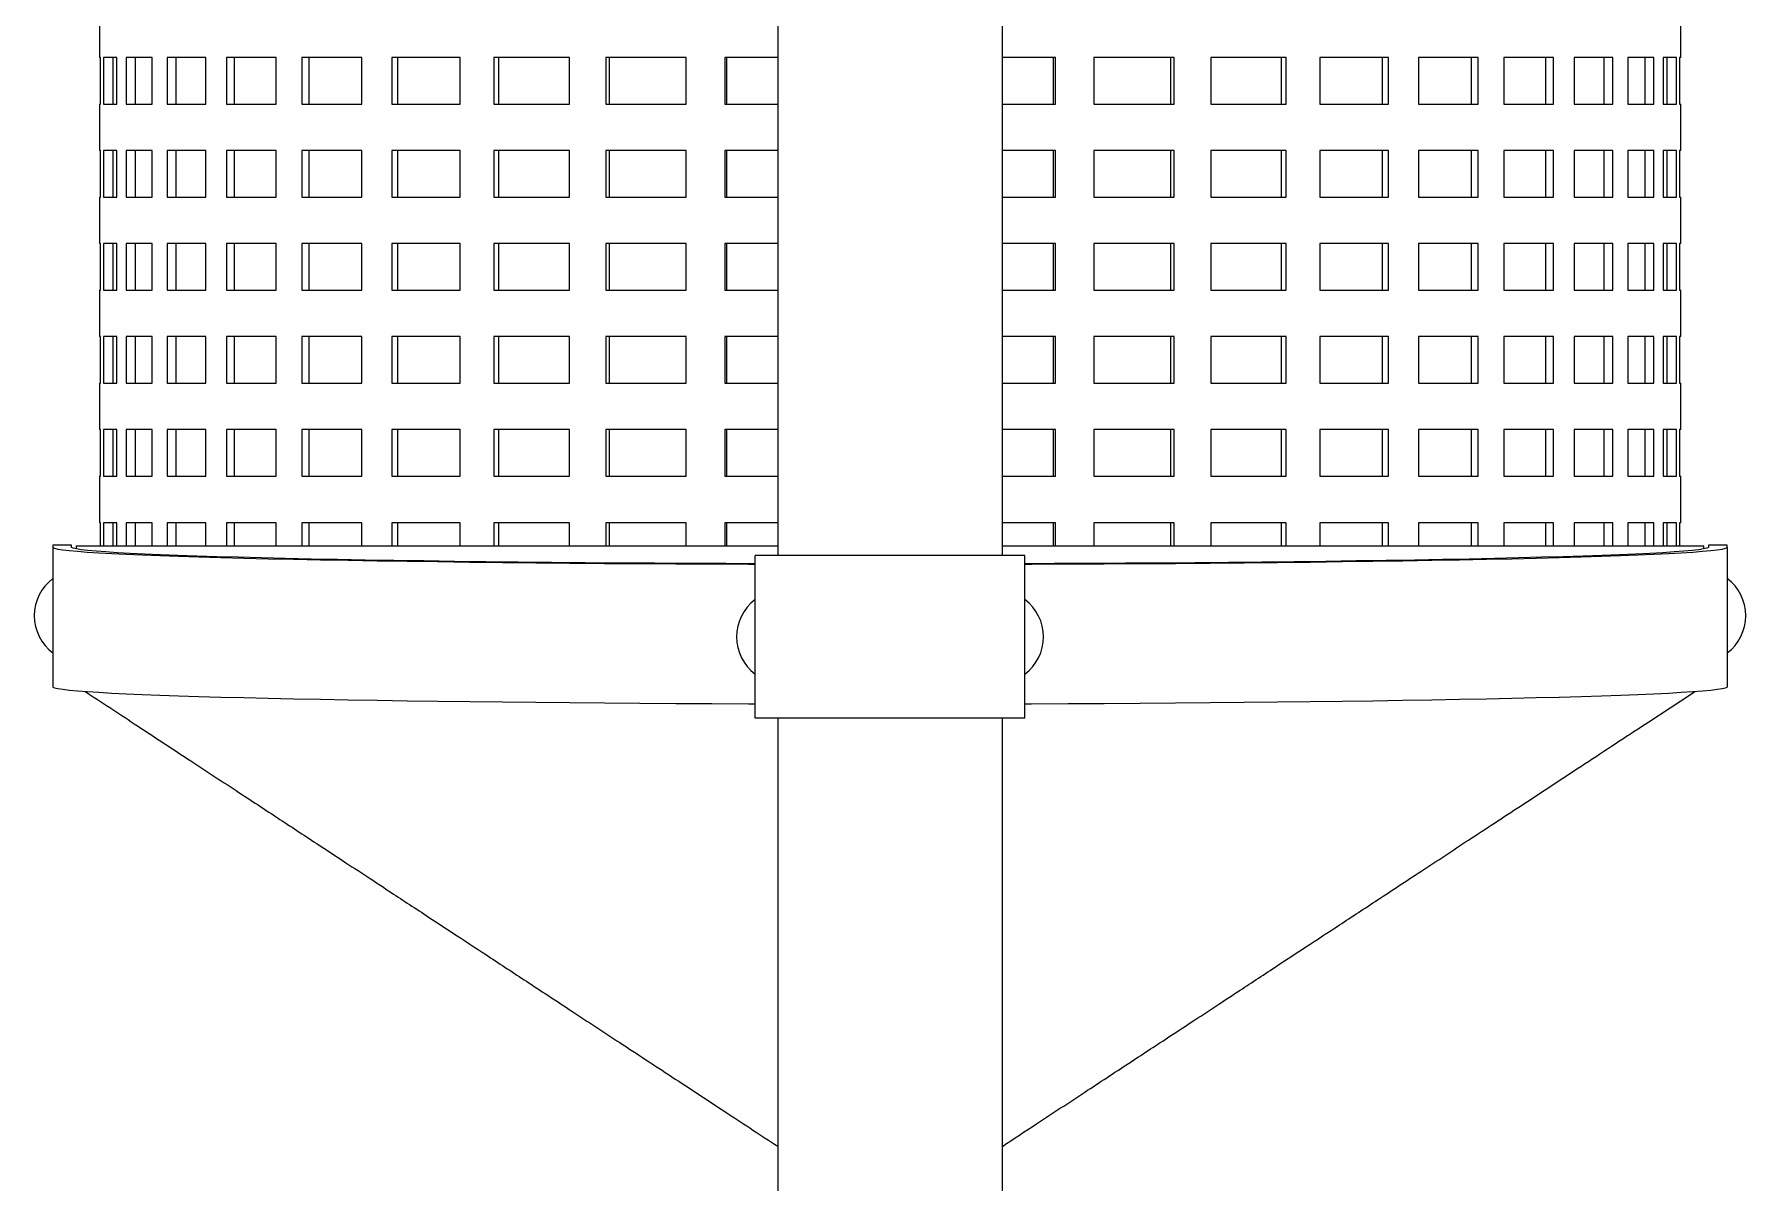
# Model space of a CAD drawing. Header units: millimetres. Extents: x 2214 to 8154, y -2115 to 2085.
# Drawn here: x 5133.6 to 5501.6, y 787 to 1033.9 of the extents above; entities that cross this region are included whole.
import ezdxf

# ---------------------------------------------------------------- set-up
doc = ezdxf.new("R2010")
doc.units = ezdxf.units.MM

# ---------------------------------------------------------------- blocks, each defined once
blk = doc.blocks.new('tył')
for p, q in [((-1232.63, -741.35), (-1232.63, -1081.35)), ((-1184.33, -1081.35), (-1184.33, -741.35)), ((-1378.48, -964.3), (-1378.48, -974.3)), ((-1038.48, -974.3), (-1038.48, -964.3)), ((-1378.23, -974.3), (-1378.48, -974.3)), ((-1378.23, -984.3), (-1378.23, -974.3)), ((-1374.72, -974.3), (-1377.57, -974.3)), ((-1377.57, -974.3), (-1377.57, -984.3)), ((-1375.58, -974.3), (-1375.58, -984.3)), ((-1374.72, -984.3), (-1374.72, -974.3)), ((-1367.11, -974.3), (-1372.74, -974.3)), ((-1372.74, -974.3), (-1372.74, -984.3)), ((-1370.81, -974.3), (-1370.81, -984.3)), ((-1367.11, -984.3), (-1367.11, -974.3)), ((-1355.6, -974.3), (-1363.87, -974.3)), ((-1363.87, -974.3), (-1363.87, -984.3)), ((-1362.04, -974.3), (-1362.04, -984.3)), ((-1355.6, -984.3), (-1355.6, -974.3)), ((-1340.46, -974.3), (-1351.17, -974.3)), ((-1351.17, -974.3), (-1351.17, -984.3)), ((-1349.49, -974.3), (-1349.49, -984.3)), ((-1340.46, -984.3), (-1340.46, -974.3)), ((-1322.07, -974.3), (-1334.95, -974.3)), ((-1334.95, -974.3), (-1334.95, -984.3)), ((-1333.47, -974.3), (-1333.47, -984.3)), ((-1322.07, -984.3), (-1322.07, -974.3)), ((-1300.89, -974.3), (-1315.63, -974.3)), ((-1315.63, -974.3), (-1315.63, -984.3)), ((-1314.37, -974.3), (-1314.37, -984.3)), ((-1300.89, -984.3), (-1300.89, -974.3)), ((-1277.43, -974.3), (-1293.66, -974.3)), ((-1293.66, -974.3), (-1293.66, -984.3)), ((-1292.66, -974.3), (-1292.66, -984.3)), ((-1277.43, -984.3), (-1277.43, -974.3)), ((-1252.28, -974.3), (-1269.6, -974.3)), ((-1269.6, -974.3), (-1269.6, -984.3)), ((-1268.88, -974.3), (-1268.88, -984.3)), ((-1252.28, -984.3), (-1252.28, -974.3)), ((-1232.63, -974.3), (-1244.03, -974.3)), ((-1244.03, -974.3), (-1244.03, -984.3)), ((-1243.61, -974.3), (-1243.61, -984.3)), ((-1172.93, -974.3), (-1184.33, -974.3)), ((-1173.35, -984.3), (-1173.35, -974.3)), ((-1172.93, -984.3), (-1172.93, -974.3)), ((-1147.36, -974.3), (-1164.68, -974.3)), ((-1164.68, -974.3), (-1164.68, -984.3)), ((-1148.08, -984.3), (-1148.08, -974.3)), ((-1147.36, -984.3), (-1147.36, -974.3)), ((-1123.3, -974.3), (-1139.53, -974.3)), ((-1139.53, -974.3), (-1139.53, -984.3)), ((-1124.3, -984.3), (-1124.3, -974.3)), ((-1123.3, -984.3), (-1123.3, -974.3)), ((-1101.33, -974.3), (-1116.07, -974.3)), ((-1116.07, -974.3), (-1116.07, -984.3)), ((-1102.59, -984.3), (-1102.59, -974.3)), ((-1101.33, -984.3), (-1101.33, -974.3)), ((-1082, -974.3), (-1094.88, -974.3)), ((-1094.88, -974.3), (-1094.88, -984.3)), ((-1083.49, -984.3), (-1083.49, -974.3)), ((-1082, -984.3), (-1082, -974.3)), ((-1065.79, -974.3), (-1076.5, -974.3)), ((-1076.5, -974.3), (-1076.5, -984.3)), ((-1067.47, -984.3), (-1067.47, -974.3)), ((-1065.79, -984.3), (-1065.79, -974.3)), ((-1053.09, -974.3), (-1061.36, -974.3)), ((-1061.36, -974.3), (-1061.36, -984.3)), ((-1054.92, -984.3), (-1054.92, -974.3)), ((-1053.09, -984.3), (-1053.09, -974.3)), ((-1044.22, -974.3), (-1049.85, -974.3)), ((-1049.85, -974.3), (-1049.85, -984.3)), ((-1046.15, -984.3), (-1046.15, -974.3)), ((-1044.22, -984.3), (-1044.22, -974.3)), ((-1039.39, -974.3), (-1042.24, -974.3)), ((-1042.24, -974.3), (-1042.24, -984.3)), ((-1041.38, -984.3), (-1041.38, -974.3)), ((-1039.39, -984.3), (-1039.39, -974.3)), ((-1038.48, -974.3), (-1038.72, -974.3)), ((-1038.72, -974.3), (-1038.72, -984.3)), ((-1378.48, -984.3), (-1378.48, -994.3)), ((-1378.48, -984.3), (-1378.23, -984.3)), ((-1377.57, -984.3), (-1374.72, -984.3)), ((-1372.74, -984.3), (-1367.11, -984.3)), ((-1363.87, -984.3), (-1355.6, -984.3)), ((-1351.17, -984.3), (-1340.46, -984.3)), ((-1334.95, -984.3), (-1322.07, -984.3)), ((-1315.63, -984.3), (-1300.89, -984.3)), ((-1293.66, -984.3), (-1277.43, -984.3)), ((-1269.6, -984.3), (-1252.28, -984.3)), ((-1244.03, -984.3), (-1232.63, -984.3)), ((-1184.33, -984.3), (-1172.93, -984.3)), ((-1164.68, -984.3), (-1147.36, -984.3)), ((-1139.53, -984.3), (-1123.3, -984.3)), ((-1116.07, -984.3), (-1101.33, -984.3)), ((-1094.88, -984.3), (-1082, -984.3)), ((-1076.5, -984.3), (-1065.79, -984.3)), ((-1061.36, -984.3), (-1053.09, -984.3)), ((-1049.85, -984.3), (-1044.22, -984.3)), ((-1042.24, -984.3), (-1039.39, -984.3)), ((-1038.72, -984.3), (-1038.48, -984.3)), ((-1038.48, -994.3), (-1038.48, -984.3)), ((-1378.23, -994.3), (-1378.48, -994.3)), ((-1378.23, -1004.3), (-1378.23, -994.3)), ((-1374.72, -994.3), (-1377.57, -994.3)), ((-1377.57, -994.3), (-1377.57, -1004.3)), ((-1375.58, -994.3), (-1375.58, -1004.3)), ((-1374.72, -1004.3), (-1374.72, -994.3)), ((-1367.11, -994.3), (-1372.74, -994.3)), ((-1372.74, -994.3), (-1372.74, -1004.3)), ((-1370.81, -994.3), (-1370.81, -1004.3)), ((-1367.11, -1004.3), (-1367.11, -994.3)), ((-1355.6, -994.3), (-1363.87, -994.3)), ((-1363.87, -994.3), (-1363.87, -1004.3)), ((-1362.04, -994.3), (-1362.04, -1004.3)), ((-1355.6, -1004.3), (-1355.6, -994.3)), ((-1340.46, -994.3), (-1351.17, -994.3)), ((-1351.17, -994.3), (-1351.17, -1004.3)), ((-1349.49, -994.3), (-1349.49, -1004.3)), ((-1340.46, -1004.3), (-1340.46, -994.3)), ((-1322.07, -994.3), (-1334.95, -994.3)), ((-1334.95, -994.3), (-1334.95, -1004.3)), ((-1333.47, -994.3), (-1333.47, -1004.3)), ((-1322.07, -1004.3), (-1322.07, -994.3)), ((-1300.89, -994.3), (-1315.63, -994.3)), ((-1315.63, -994.3), (-1315.63, -1004.3)), ((-1314.37, -994.3), (-1314.37, -1004.3)), ((-1300.89, -1004.3), (-1300.89, -994.3)), ((-1277.43, -994.3), (-1293.66, -994.3)), ((-1293.66, -994.3), (-1293.66, -1004.3)), ((-1292.66, -994.3), (-1292.66, -1004.3)), ((-1277.43, -1004.3), (-1277.43, -994.3)), ((-1252.28, -994.3), (-1269.6, -994.3)), ((-1269.6, -994.3), (-1269.6, -1004.3)), ((-1268.88, -994.3), (-1268.88, -1004.3)), ((-1252.28, -1004.3), (-1252.28, -994.3)), ((-1232.63, -994.3), (-1244.03, -994.3)), ((-1244.03, -994.3), (-1244.03, -1004.3)), ((-1243.61, -994.3), (-1243.61, -1004.3)), ((-1172.93, -994.3), (-1184.33, -994.3)), ((-1173.35, -1004.3), (-1173.35, -994.3)), ((-1172.93, -1004.3), (-1172.93, -994.3)), ((-1147.36, -994.3), (-1164.68, -994.3)), ((-1164.68, -994.3), (-1164.68, -1004.3)), ((-1148.08, -1004.3), (-1148.08, -994.3)), ((-1147.36, -1004.3), (-1147.36, -994.3)), ((-1123.3, -994.3), (-1139.53, -994.3)), ((-1139.53, -994.3), (-1139.53, -1004.3)), ((-1124.3, -1004.3), (-1124.3, -994.3)), ((-1123.3, -1004.3), (-1123.3, -994.3)), ((-1101.33, -994.3), (-1116.07, -994.3)), ((-1116.07, -994.3), (-1116.07, -1004.3)), ((-1102.59, -1004.3), (-1102.59, -994.3)), ((-1101.33, -1004.3), (-1101.33, -994.3)), ((-1082, -994.3), (-1094.88, -994.3)), ((-1094.88, -994.3), (-1094.88, -1004.3)), ((-1083.49, -1004.3), (-1083.49, -994.3)), ((-1082, -1004.3), (-1082, -994.3)), ((-1065.79, -994.3), (-1076.5, -994.3)), ((-1076.5, -994.3), (-1076.5, -1004.3)), ((-1067.47, -1004.3), (-1067.47, -994.3)), ((-1065.79, -1004.3), (-1065.79, -994.3)), ((-1053.09, -994.3), (-1061.36, -994.3)), ((-1061.36, -994.3), (-1061.36, -1004.3)), ((-1054.92, -1004.3), (-1054.92, -994.3)), ((-1053.09, -1004.3), (-1053.09, -994.3)), ((-1044.22, -994.3), (-1049.85, -994.3)), ((-1049.85, -994.3), (-1049.85, -1004.3)), ((-1046.15, -1004.3), (-1046.15, -994.3)), ((-1044.22, -1004.3), (-1044.22, -994.3)), ((-1039.39, -994.3), (-1042.24, -994.3)), ((-1042.24, -994.3), (-1042.24, -1004.3)), ((-1041.38, -1004.3), (-1041.38, -994.3)), ((-1039.39, -1004.3), (-1039.39, -994.3)), ((-1038.48, -994.3), (-1038.72, -994.3)), ((-1038.72, -994.3), (-1038.72, -1004.3)), ((-1378.48, -1004.3), (-1378.48, -1014.3)), ((-1378.48, -1004.3), (-1378.23, -1004.3)), ((-1377.57, -1004.3), (-1374.72, -1004.3)), ((-1372.74, -1004.3), (-1367.11, -1004.3)), ((-1363.87, -1004.3), (-1355.6, -1004.3)), ((-1351.17, -1004.3), (-1340.46, -1004.3)), ((-1334.95, -1004.3), (-1322.07, -1004.3)), ((-1315.63, -1004.3), (-1300.89, -1004.3)), ((-1293.66, -1004.3), (-1277.43, -1004.3)), ((-1269.6, -1004.3), (-1252.28, -1004.3)), ((-1244.03, -1004.3), (-1232.63, -1004.3)), ((-1184.33, -1004.3), (-1172.93, -1004.3)), ((-1164.68, -1004.3), (-1147.36, -1004.3)), ((-1139.53, -1004.3), (-1123.3, -1004.3)), ((-1116.07, -1004.3), (-1101.33, -1004.3)), ((-1094.88, -1004.3), (-1082, -1004.3)), ((-1076.5, -1004.3), (-1065.79, -1004.3)), ((-1061.36, -1004.3), (-1053.09, -1004.3)), ((-1049.85, -1004.3), (-1044.22, -1004.3)), ((-1042.24, -1004.3), (-1039.39, -1004.3)), ((-1038.72, -1004.3), (-1038.48, -1004.3)), ((-1038.48, -1014.3), (-1038.48, -1004.3)), ((-1378.23, -1014.3), (-1378.48, -1014.3)), ((-1378.23, -1024.3), (-1378.23, -1014.3)), ((-1374.72, -1014.3), (-1377.57, -1014.3)), ((-1377.57, -1014.3), (-1377.57, -1024.3)), ((-1375.58, -1014.3), (-1375.58, -1024.3)), ((-1374.72, -1024.3), (-1374.72, -1014.3)), ((-1367.11, -1014.3), (-1372.74, -1014.3)), ((-1372.74, -1014.3), (-1372.74, -1024.3)), ((-1370.81, -1014.3), (-1370.81, -1024.3)), ((-1367.11, -1024.3), (-1367.11, -1014.3)), ((-1355.6, -1014.3), (-1363.87, -1014.3)), ((-1363.87, -1014.3), (-1363.87, -1024.3)), ((-1362.04, -1014.3), (-1362.04, -1024.3)), ((-1355.6, -1024.3), (-1355.6, -1014.3)), ((-1340.46, -1014.3), (-1351.17, -1014.3)), ((-1351.17, -1014.3), (-1351.17, -1024.3)), ((-1349.49, -1014.3), (-1349.49, -1024.3)), ((-1340.46, -1024.3), (-1340.46, -1014.3)), ((-1322.07, -1014.3), (-1334.95, -1014.3)), ((-1334.95, -1014.3), (-1334.95, -1024.3)), ((-1333.47, -1014.3), (-1333.47, -1024.3)), ((-1322.07, -1024.3), (-1322.07, -1014.3)), ((-1300.89, -1014.3), (-1315.63, -1014.3)), ((-1315.63, -1014.3), (-1315.63, -1024.3)), ((-1314.37, -1014.3), (-1314.37, -1024.3)), ((-1300.89, -1024.3), (-1300.89, -1014.3)), ((-1277.43, -1014.3), (-1293.66, -1014.3)), ((-1293.66, -1014.3), (-1293.66, -1024.3)), ((-1292.66, -1014.3), (-1292.66, -1024.3)), ((-1277.43, -1024.3), (-1277.43, -1014.3)), ((-1252.28, -1014.3), (-1269.6, -1014.3)), ((-1269.6, -1014.3), (-1269.6, -1024.3)), ((-1268.88, -1014.3), (-1268.88, -1024.3)), ((-1252.28, -1024.3), (-1252.28, -1014.3)), ((-1232.63, -1014.3), (-1244.03, -1014.3)), ((-1244.03, -1014.3), (-1244.03, -1024.3)), ((-1243.61, -1014.3), (-1243.61, -1024.3)), ((-1172.93, -1014.3), (-1184.33, -1014.3)), ((-1173.35, -1024.3), (-1173.35, -1014.3)), ((-1172.93, -1024.3), (-1172.93, -1014.3)), ((-1147.36, -1014.3), (-1164.68, -1014.3)), ((-1164.68, -1014.3), (-1164.68, -1024.3)), ((-1148.08, -1024.3), (-1148.08, -1014.3)), ((-1147.36, -1024.3), (-1147.36, -1014.3)), ((-1123.3, -1014.3), (-1139.53, -1014.3)), ((-1139.53, -1014.3), (-1139.53, -1024.3)), ((-1124.3, -1024.3), (-1124.3, -1014.3)), ((-1123.3, -1024.3), (-1123.3, -1014.3)), ((-1101.33, -1014.3), (-1116.07, -1014.3)), ((-1116.07, -1014.3), (-1116.07, -1024.3)), ((-1102.59, -1024.3), (-1102.59, -1014.3)), ((-1101.33, -1024.3), (-1101.33, -1014.3)), ((-1082, -1014.3), (-1094.88, -1014.3)), ((-1094.88, -1014.3), (-1094.88, -1024.3)), ((-1083.49, -1024.3), (-1083.49, -1014.3)), ((-1082, -1024.3), (-1082, -1014.3)), ((-1065.79, -1014.3), (-1076.5, -1014.3)), ((-1076.5, -1014.3), (-1076.5, -1024.3)), ((-1067.47, -1024.3), (-1067.47, -1014.3)), ((-1065.79, -1024.3), (-1065.79, -1014.3)), ((-1053.09, -1014.3), (-1061.36, -1014.3)), ((-1061.36, -1014.3), (-1061.36, -1024.3)), ((-1054.92, -1024.3), (-1054.92, -1014.3)), ((-1053.09, -1024.3), (-1053.09, -1014.3)), ((-1044.22, -1014.3), (-1049.85, -1014.3)), ((-1049.85, -1014.3), (-1049.85, -1024.3)), ((-1046.15, -1024.3), (-1046.15, -1014.3)), ((-1044.22, -1024.3), (-1044.22, -1014.3)), ((-1039.39, -1014.3), (-1042.24, -1014.3)), ((-1042.24, -1014.3), (-1042.24, -1024.3)), ((-1041.38, -1024.3), (-1041.38, -1014.3)), ((-1039.39, -1024.3), (-1039.39, -1014.3)), ((-1038.48, -1014.3), (-1038.72, -1014.3)), ((-1038.72, -1014.3), (-1038.72, -1024.3)), ((-1378.48, -1024.3), (-1378.48, -1034.3)), ((-1378.48, -1024.3), (-1378.23, -1024.3)), ((-1377.57, -1024.3), (-1374.72, -1024.3)), ((-1372.74, -1024.3), (-1367.11, -1024.3)), ((-1363.87, -1024.3), (-1355.6, -1024.3)), ((-1351.17, -1024.3), (-1340.46, -1024.3)), ((-1334.95, -1024.3), (-1322.07, -1024.3)), ((-1315.63, -1024.3), (-1300.89, -1024.3)), ((-1293.66, -1024.3), (-1277.43, -1024.3)), ((-1269.6, -1024.3), (-1252.28, -1024.3)), ((-1244.03, -1024.3), (-1232.63, -1024.3)), ((-1184.33, -1024.3), (-1172.93, -1024.3)), ((-1164.68, -1024.3), (-1147.36, -1024.3)), ((-1139.53, -1024.3), (-1123.3, -1024.3)), ((-1116.07, -1024.3), (-1101.33, -1024.3)), ((-1094.88, -1024.3), (-1082, -1024.3)), ((-1076.5, -1024.3), (-1065.79, -1024.3)), ((-1061.36, -1024.3), (-1053.09, -1024.3)), ((-1049.85, -1024.3), (-1044.22, -1024.3)), ((-1042.24, -1024.3), (-1039.39, -1024.3)), ((-1038.72, -1024.3), (-1038.48, -1024.3)), ((-1038.48, -1034.3), (-1038.48, -1024.3)), ((-1378.23, -1034.3), (-1378.48, -1034.3)), ((-1378.23, -1044.3), (-1378.23, -1034.3)), ((-1374.72, -1034.3), (-1377.57, -1034.3)), ((-1377.57, -1034.3), (-1377.57, -1044.3)), ((-1375.58, -1034.3), (-1375.58, -1044.3)), ((-1374.72, -1044.3), (-1374.72, -1034.3)), ((-1367.11, -1034.3), (-1372.74, -1034.3)), ((-1372.74, -1034.3), (-1372.74, -1044.3)), ((-1370.81, -1034.3), (-1370.81, -1044.3)), ((-1367.11, -1044.3), (-1367.11, -1034.3)), ((-1355.6, -1034.3), (-1363.87, -1034.3)), ((-1363.87, -1034.3), (-1363.87, -1044.3)), ((-1362.04, -1034.3), (-1362.04, -1044.3)), ((-1355.6, -1044.3), (-1355.6, -1034.3)), ((-1340.46, -1034.3), (-1351.17, -1034.3)), ((-1351.17, -1034.3), (-1351.17, -1044.3)), ((-1349.49, -1034.3), (-1349.49, -1044.3)), ((-1340.46, -1044.3), (-1340.46, -1034.3)), ((-1322.07, -1034.3), (-1334.95, -1034.3)), ((-1334.95, -1034.3), (-1334.95, -1044.3)), ((-1333.47, -1034.3), (-1333.47, -1044.3)), ((-1322.07, -1044.3), (-1322.07, -1034.3)), ((-1300.89, -1034.3), (-1315.63, -1034.3)), ((-1315.63, -1034.3), (-1315.63, -1044.3)), ((-1314.37, -1034.3), (-1314.37, -1044.3)), ((-1300.89, -1044.3), (-1300.89, -1034.3)), ((-1277.43, -1034.3), (-1293.66, -1034.3)), ((-1293.66, -1034.3), (-1293.66, -1044.3)), ((-1292.66, -1034.3), (-1292.66, -1044.3)), ((-1277.43, -1044.3), (-1277.43, -1034.3)), ((-1252.28, -1034.3), (-1269.6, -1034.3)), ((-1269.6, -1034.3), (-1269.6, -1044.3)), ((-1268.88, -1034.3), (-1268.88, -1044.3)), ((-1252.28, -1044.3), (-1252.28, -1034.3)), ((-1232.63, -1034.3), (-1244.03, -1034.3)), ((-1244.03, -1034.3), (-1244.03, -1044.3)), ((-1243.61, -1034.3), (-1243.61, -1044.3)), ((-1172.93, -1034.3), (-1184.33, -1034.3)), ((-1173.35, -1044.3), (-1173.35, -1034.3)), ((-1172.93, -1044.3), (-1172.93, -1034.3)), ((-1147.36, -1034.3), (-1164.68, -1034.3)), ((-1164.68, -1034.3), (-1164.68, -1044.3)), ((-1148.08, -1044.3), (-1148.08, -1034.3)), ((-1147.36, -1044.3), (-1147.36, -1034.3)), ((-1123.3, -1034.3), (-1139.53, -1034.3)), ((-1139.53, -1034.3), (-1139.53, -1044.3)), ((-1124.3, -1044.3), (-1124.3, -1034.3)), ((-1123.3, -1044.3), (-1123.3, -1034.3)), ((-1101.33, -1034.3), (-1116.07, -1034.3)), ((-1116.07, -1034.3), (-1116.07, -1044.3)), ((-1102.59, -1044.3), (-1102.59, -1034.3)), ((-1101.33, -1044.3), (-1101.33, -1034.3)), ((-1082, -1034.3), (-1094.88, -1034.3)), ((-1094.88, -1034.3), (-1094.88, -1044.3)), ((-1083.49, -1044.3), (-1083.49, -1034.3)), ((-1082, -1044.3), (-1082, -1034.3)), ((-1065.79, -1034.3), (-1076.5, -1034.3)), ((-1076.5, -1034.3), (-1076.5, -1044.3)), ((-1067.47, -1044.3), (-1067.47, -1034.3)), ((-1065.79, -1044.3), (-1065.79, -1034.3)), ((-1053.09, -1034.3), (-1061.36, -1034.3)), ((-1061.36, -1034.3), (-1061.36, -1044.3)), ((-1054.92, -1044.3), (-1054.92, -1034.3)), ((-1053.09, -1044.3), (-1053.09, -1034.3)), ((-1044.22, -1034.3), (-1049.85, -1034.3)), ((-1049.85, -1034.3), (-1049.85, -1044.3)), ((-1046.15, -1044.3), (-1046.15, -1034.3)), ((-1044.22, -1044.3), (-1044.22, -1034.3)), ((-1039.39, -1034.3), (-1042.24, -1034.3)), ((-1042.24, -1034.3), (-1042.24, -1044.3)), ((-1041.38, -1044.3), (-1041.38, -1034.3)), ((-1039.39, -1044.3), (-1039.39, -1034.3)), ((-1038.48, -1034.3), (-1038.72, -1034.3)), ((-1038.72, -1034.3), (-1038.72, -1044.3)), ((-1378.48, -1044.3), (-1378.48, -1054.3)), ((-1378.48, -1044.3), (-1378.23, -1044.3)), ((-1377.57, -1044.3), (-1374.72, -1044.3)), ((-1372.74, -1044.3), (-1367.11, -1044.3)), ((-1363.87, -1044.3), (-1355.6, -1044.3)), ((-1351.17, -1044.3), (-1340.46, -1044.3)), ((-1334.95, -1044.3), (-1322.07, -1044.3)), ((-1315.63, -1044.3), (-1300.89, -1044.3)), ((-1293.66, -1044.3), (-1277.43, -1044.3)), ((-1269.6, -1044.3), (-1252.28, -1044.3)), ((-1244.03, -1044.3), (-1232.63, -1044.3)), ((-1184.33, -1044.3), (-1172.93, -1044.3)), ((-1164.68, -1044.3), (-1147.36, -1044.3)), ((-1139.53, -1044.3), (-1123.3, -1044.3)), ((-1116.07, -1044.3), (-1101.33, -1044.3)), ((-1094.88, -1044.3), (-1082, -1044.3)), ((-1076.5, -1044.3), (-1065.79, -1044.3)), ((-1061.36, -1044.3), (-1053.09, -1044.3)), ((-1049.85, -1044.3), (-1044.22, -1044.3)), ((-1042.24, -1044.3), (-1039.39, -1044.3)), ((-1038.72, -1044.3), (-1038.48, -1044.3)), ((-1038.48, -1054.3), (-1038.48, -1044.3)), ((-1378.23, -1054.3), (-1378.48, -1054.3)), ((-1378.23, -1064.3), (-1378.23, -1054.3)), ((-1374.72, -1054.3), (-1377.57, -1054.3)), ((-1377.57, -1054.3), (-1377.57, -1064.3)), ((-1375.58, -1054.3), (-1375.58, -1064.3)), ((-1374.72, -1064.3), (-1374.72, -1054.3)), ((-1367.11, -1054.3), (-1372.74, -1054.3)), ((-1372.74, -1054.3), (-1372.74, -1064.3)), ((-1370.81, -1054.3), (-1370.81, -1064.3)), ((-1367.11, -1064.3), (-1367.11, -1054.3)), ((-1355.6, -1054.3), (-1363.87, -1054.3)), ((-1363.87, -1054.3), (-1363.87, -1064.3)), ((-1362.04, -1054.3), (-1362.04, -1064.3)), ((-1355.6, -1064.3), (-1355.6, -1054.3)), ((-1340.46, -1054.3), (-1351.17, -1054.3)), ((-1351.17, -1054.3), (-1351.17, -1064.3)), ((-1349.49, -1054.3), (-1349.49, -1064.3)), ((-1340.46, -1064.3), (-1340.46, -1054.3)), ((-1322.07, -1054.3), (-1334.95, -1054.3)), ((-1334.95, -1054.3), (-1334.95, -1064.3)), ((-1333.47, -1054.3), (-1333.47, -1064.3)), ((-1322.07, -1064.3), (-1322.07, -1054.3)), ((-1300.89, -1054.3), (-1315.63, -1054.3)), ((-1315.63, -1054.3), (-1315.63, -1064.3)), ((-1314.37, -1054.3), (-1314.37, -1064.3)), ((-1300.89, -1064.3), (-1300.89, -1054.3)), ((-1277.43, -1054.3), (-1293.66, -1054.3)), ((-1293.66, -1054.3), (-1293.66, -1064.3)), ((-1292.66, -1054.3), (-1292.66, -1064.3)), ((-1277.43, -1064.3), (-1277.43, -1054.3)), ((-1252.28, -1054.3), (-1269.6, -1054.3)), ((-1269.6, -1054.3), (-1269.6, -1064.3)), ((-1268.88, -1054.3), (-1268.88, -1064.3)), ((-1252.28, -1064.3), (-1252.28, -1054.3)), ((-1232.63, -1054.3), (-1244.03, -1054.3)), ((-1244.03, -1054.3), (-1244.03, -1064.3)), ((-1243.61, -1054.3), (-1243.61, -1064.3)), ((-1172.93, -1054.3), (-1184.33, -1054.3)), ((-1173.35, -1064.3), (-1173.35, -1054.3)), ((-1172.93, -1064.3), (-1172.93, -1054.3)), ((-1147.36, -1054.3), (-1164.68, -1054.3)), ((-1164.68, -1054.3), (-1164.68, -1064.3)), ((-1148.08, -1064.3), (-1148.08, -1054.3)), ((-1147.36, -1064.3), (-1147.36, -1054.3)), ((-1123.3, -1054.3), (-1139.53, -1054.3)), ((-1139.53, -1054.3), (-1139.53, -1064.3)), ((-1124.3, -1064.3), (-1124.3, -1054.3)), ((-1123.3, -1064.3), (-1123.3, -1054.3)), ((-1101.33, -1054.3), (-1116.07, -1054.3)), ((-1116.07, -1054.3), (-1116.07, -1064.3)), ((-1102.59, -1064.3), (-1102.59, -1054.3)), ((-1101.33, -1064.3), (-1101.33, -1054.3)), ((-1082, -1054.3), (-1094.88, -1054.3)), ((-1094.88, -1054.3), (-1094.88, -1064.3)), ((-1083.49, -1064.3), (-1083.49, -1054.3)), ((-1082, -1064.3), (-1082, -1054.3)), ((-1065.79, -1054.3), (-1076.5, -1054.3)), ((-1076.5, -1054.3), (-1076.5, -1064.3)), ((-1067.47, -1064.3), (-1067.47, -1054.3)), ((-1065.79, -1064.3), (-1065.79, -1054.3)), ((-1053.09, -1054.3), (-1061.36, -1054.3)), ((-1061.36, -1054.3), (-1061.36, -1064.3)), ((-1054.92, -1064.3), (-1054.92, -1054.3)), ((-1053.09, -1064.3), (-1053.09, -1054.3)), ((-1044.22, -1054.3), (-1049.85, -1054.3)), ((-1049.85, -1054.3), (-1049.85, -1064.3)), ((-1046.15, -1064.3), (-1046.15, -1054.3)), ((-1044.22, -1064.3), (-1044.22, -1054.3)), ((-1039.39, -1054.3), (-1042.24, -1054.3)), ((-1042.24, -1054.3), (-1042.24, -1064.3)), ((-1041.38, -1064.3), (-1041.38, -1054.3)), ((-1039.39, -1064.3), (-1039.39, -1054.3)), ((-1038.48, -1054.3), (-1038.72, -1054.3)), ((-1038.72, -1054.3), (-1038.72, -1064.3)), ((-1378.48, -1064.3), (-1378.48, -1074.3)), ((-1378.48, -1064.3), (-1378.23, -1064.3)), ((-1377.57, -1064.3), (-1374.72, -1064.3)), ((-1372.74, -1064.3), (-1367.11, -1064.3)), ((-1363.87, -1064.3), (-1355.6, -1064.3)), ((-1351.17, -1064.3), (-1340.46, -1064.3)), ((-1334.95, -1064.3), (-1322.07, -1064.3)), ((-1315.63, -1064.3), (-1300.89, -1064.3)), ((-1293.66, -1064.3), (-1277.43, -1064.3)), ((-1269.6, -1064.3), (-1252.28, -1064.3)), ((-1244.03, -1064.3), (-1232.63, -1064.3)), ((-1184.33, -1064.3), (-1172.93, -1064.3)), ((-1164.68, -1064.3), (-1147.36, -1064.3)), ((-1139.53, -1064.3), (-1123.3, -1064.3)), ((-1116.07, -1064.3), (-1101.33, -1064.3)), ((-1094.88, -1064.3), (-1082, -1064.3)), ((-1076.5, -1064.3), (-1065.79, -1064.3)), ((-1061.36, -1064.3), (-1053.09, -1064.3)), ((-1049.85, -1064.3), (-1044.22, -1064.3)), ((-1042.24, -1064.3), (-1039.39, -1064.3)), ((-1038.72, -1064.3), (-1038.48, -1064.3)), ((-1038.48, -1074.3), (-1038.48, -1064.3)), ((-1378.23, -1074.3), (-1378.48, -1074.3)), ((-1378.23, -1079.3), (-1378.23, -1074.3)), ((-1374.72, -1074.3), (-1377.57, -1074.3)), ((-1377.57, -1074.3), (-1377.57, -1079.3)), ((-1375.58, -1074.3), (-1375.58, -1079.3)), ((-1374.72, -1079.3), (-1374.72, -1074.3)), ((-1367.11, -1074.3), (-1372.74, -1074.3)), ((-1372.74, -1074.3), (-1372.74, -1079.3)), ((-1370.81, -1074.3), (-1370.81, -1079.3)), ((-1367.11, -1079.3), (-1367.11, -1074.3)), ((-1355.6, -1074.3), (-1363.87, -1074.3)), ((-1363.87, -1074.3), (-1363.87, -1079.3)), ((-1362.04, -1074.3), (-1362.04, -1079.3)), ((-1355.6, -1079.3), (-1355.6, -1074.3)), ((-1340.46, -1074.3), (-1351.17, -1074.3)), ((-1351.17, -1074.3), (-1351.17, -1079.3)), ((-1349.49, -1074.3), (-1349.49, -1079.3)), ((-1340.46, -1079.3), (-1340.46, -1074.3)), ((-1322.07, -1074.3), (-1334.95, -1074.3)), ((-1334.95, -1074.3), (-1334.95, -1079.3)), ((-1333.47, -1074.3), (-1333.47, -1079.3)), ((-1322.07, -1079.3), (-1322.07, -1074.3)), ((-1300.89, -1074.3), (-1315.63, -1074.3)), ((-1315.63, -1074.3), (-1315.63, -1079.3)), ((-1314.37, -1074.3), (-1314.37, -1079.3)), ((-1300.89, -1079.3), (-1300.89, -1074.3)), ((-1277.43, -1074.3), (-1293.66, -1074.3)), ((-1293.66, -1074.3), (-1293.66, -1079.3)), ((-1292.66, -1074.3), (-1292.66, -1079.3)), ((-1277.43, -1079.3), (-1277.43, -1074.3)), ((-1252.28, -1074.3), (-1269.6, -1074.3)), ((-1269.6, -1074.3), (-1269.6, -1079.3)), ((-1268.88, -1074.3), (-1268.88, -1079.3)), ((-1252.28, -1079.3), (-1252.28, -1074.3)), ((-1232.63, -1074.3), (-1244.03, -1074.3)), ((-1244.03, -1074.3), (-1244.03, -1079.3)), ((-1243.61, -1074.3), (-1243.61, -1079.3)), ((-1172.93, -1074.3), (-1184.33, -1074.3)), ((-1173.35, -1079.3), (-1173.35, -1074.3)), ((-1172.93, -1079.3), (-1172.93, -1074.3)), ((-1147.36, -1074.3), (-1164.68, -1074.3)), ((-1164.68, -1074.3), (-1164.68, -1079.3)), ((-1148.08, -1079.3), (-1148.08, -1074.3)), ((-1147.36, -1079.3), (-1147.36, -1074.3)), ((-1123.3, -1074.3), (-1139.53, -1074.3)), ((-1139.53, -1074.3), (-1139.53, -1079.3)), ((-1124.3, -1079.3), (-1124.3, -1074.3)), ((-1123.3, -1079.3), (-1123.3, -1074.3)), ((-1101.33, -1074.3), (-1116.07, -1074.3)), ((-1116.07, -1074.3), (-1116.07, -1079.3)), ((-1102.59, -1079.3), (-1102.59, -1074.3)), ((-1101.33, -1079.3), (-1101.33, -1074.3)), ((-1082, -1074.3), (-1094.88, -1074.3)), ((-1094.88, -1074.3), (-1094.88, -1079.3)), ((-1083.49, -1079.3), (-1083.49, -1074.3)), ((-1082, -1079.3), (-1082, -1074.3)), ((-1065.79, -1074.3), (-1076.5, -1074.3)), ((-1076.5, -1074.3), (-1076.5, -1079.3)), ((-1067.47, -1079.3), (-1067.47, -1074.3)), ((-1065.79, -1079.3), (-1065.79, -1074.3)), ((-1053.09, -1074.3), (-1061.36, -1074.3)), ((-1061.36, -1074.3), (-1061.36, -1079.3)), ((-1054.92, -1079.3), (-1054.92, -1074.3)), ((-1053.09, -1079.3), (-1053.09, -1074.3)), ((-1044.22, -1074.3), (-1049.85, -1074.3)), ((-1049.85, -1074.3), (-1049.85, -1079.3)), ((-1046.15, -1079.3), (-1046.15, -1074.3)), ((-1044.22, -1079.3), (-1044.22, -1074.3)), ((-1039.39, -1074.3), (-1042.24, -1074.3)), ((-1042.24, -1074.3), (-1042.24, -1079.3)), ((-1041.38, -1079.3), (-1041.38, -1074.3)), ((-1039.39, -1079.3), (-1039.39, -1074.3)), ((-1038.48, -1074.3), (-1038.72, -1074.3)), ((-1038.72, -1074.3), (-1038.72, -1079.3)), ((-1384.48, -1079.12), (-1388.48, -1079.12)), ((-1388.48, -1079.12), (-1388.48, -1079.64)), ((-1388.48, -1079.64), (-1388.48, -1109.63)), ((-1384.48, -1079.64), (-1384.48, -1079.12)), ((-1383.48, -1079.3), (-1383.48, -1079.95)), ((-1383.48, -1079.3), (-1232.63, -1079.3)), ((-1237.48, -1116.35), (-1237.48, -1081.35)), ((-1179.48, -1081.35), (-1237.48, -1081.35)), ((-1184.33, -1079.3), (-1033.48, -1079.3)), ((-1179.48, -1116.35), (-1179.48, -1081.35)), ((-1033.48, -1079.95), (-1033.48, -1079.3)), ((-1032.48, -1079.12), (-1032.48, -1079.64)), ((-1028.48, -1079.12), (-1032.48, -1079.12)), ((-1028.48, -1079.64), (-1028.48, -1079.12)), ((-1028.48, -1079.64), (-1028.48, -1109.63)), ((-1179.48, -1116.35), (-1237.48, -1116.35)), ((-1232.63, -1116.35), (-1232.63, -1347.35)), ((-1184.33, -1347.35), (-1184.33, -1116.35))]:
    blk.add_line(p, q)
at = {"flags": 128}
for points in [[(-1388.48, -1079.64), (-1388.13, -1079.8), (-1387.42, -1079.97), (-1386.36, -1080.13), (-1384.94, -1080.29), (-1383.18, -1080.45), (-1381.07, -1080.61), (-1378.62, -1080.77), (-1375.83, -1080.92), (-1372.71, -1081.08), (-1369.27, -1081.23), (-1365.51, -1081.37), (-1361.43, -1081.51), (-1357.06, -1081.65), (-1352.39, -1081.79), (-1347.43, -1081.92), (-1342.2, -1082.04), (-1336.71, -1082.16), (-1330.96, -1082.28), (-1324.97, -1082.39), (-1318.75, -1082.49), (-1312.31, -1082.59), (-1305.67, -1082.68), (-1298.83, -1082.77), (-1291.81, -1082.85), (-1284.63, -1082.92), (-1277.3, -1082.99), (-1269.84, -1083.05), (-1262.25, -1083.1), (-1254.55, -1083.15), (-1246.76, -1083.18), (-1238.9, -1083.22), (-1237.48, -1083.22)], [(-1237.48, -1083.14), (-1243.79, -1083.11), (-1251.5, -1083.08), (-1259.11, -1083.03), (-1266.63, -1082.98), (-1274.03, -1082.93), (-1281.29, -1082.86), (-1288.41, -1082.79), (-1295.37, -1082.71), (-1302.15, -1082.63), (-1308.74, -1082.54), (-1315.13, -1082.44), (-1321.31, -1082.34), (-1327.26, -1082.24), (-1332.97, -1082.12), (-1338.43, -1082.01), (-1343.63, -1081.88), (-1348.55, -1081.75), (-1353.2, -1081.62), (-1357.55, -1081.49), (-1361.6, -1081.35), (-1365.34, -1081.2), (-1368.77, -1081.06), (-1371.88, -1080.91), (-1374.65, -1080.75), (-1377.09, -1080.6), (-1379.19, -1080.44), (-1380.95, -1080.28), (-1382.36, -1080.12), (-1383.42, -1079.96), (-1384.13, -1079.8), (-1384.48, -1079.64)], [(-1032.48, -1079.64), (-1032.83, -1079.8), (-1033.54, -1079.96), (-1034.6, -1080.12), (-1036.01, -1080.28), (-1037.77, -1080.44), (-1039.87, -1080.6), (-1042.31, -1080.75), (-1045.08, -1080.91), (-1048.19, -1081.06), (-1051.61, -1081.2), (-1055.36, -1081.35), (-1059.41, -1081.49), (-1063.76, -1081.62), (-1068.4, -1081.75), (-1073.33, -1081.88), (-1078.53, -1082.01), (-1083.99, -1082.12), (-1089.7, -1082.24), (-1095.65, -1082.34), (-1101.82, -1082.44), (-1108.22, -1082.54), (-1114.81, -1082.63), (-1121.59, -1082.71), (-1128.55, -1082.79), (-1135.67, -1082.86), (-1142.93, -1082.93), (-1150.33, -1082.98), (-1157.84, -1083.03), (-1165.46, -1083.08), (-1173.16, -1083.11), (-1179.48, -1083.14)], [(-1179.48, -1083.22), (-1178.06, -1083.22), (-1170.19, -1083.18), (-1162.41, -1083.15), (-1154.71, -1083.1), (-1147.12, -1083.05), (-1139.66, -1082.99), (-1132.32, -1082.92), (-1125.14, -1082.85), (-1118.13, -1082.77), (-1111.29, -1082.68), (-1104.65, -1082.59), (-1098.21, -1082.49), (-1091.99, -1082.39), (-1086, -1082.28), (-1080.25, -1082.16), (-1074.75, -1082.04), (-1069.52, -1081.92), (-1064.57, -1081.79), (-1059.9, -1081.65), (-1055.53, -1081.51), (-1051.45, -1081.37), (-1047.69, -1081.23), (-1044.25, -1081.08), (-1041.13, -1080.92), (-1038.34, -1080.77), (-1035.89, -1080.61), (-1033.78, -1080.45), (-1032.02, -1080.29), (-1030.6, -1080.13), (-1029.54, -1079.97), (-1028.83, -1079.8), (-1028.48, -1079.64)], [(-1388.48, -1109.63), (-1388.13, -1109.79), (-1387.42, -1109.96), (-1386.36, -1110.12), (-1384.94, -1110.29), (-1383.18, -1110.45), (-1381.07, -1110.61), (-1378.62, -1110.76), (-1375.83, -1110.92), (-1372.71, -1111.07), (-1369.27, -1111.22), (-1365.51, -1111.37), (-1361.43, -1111.51), (-1357.06, -1111.65), (-1352.39, -1111.78), (-1347.43, -1111.91), (-1342.2, -1112.04), (-1336.71, -1112.16), (-1330.96, -1112.27), (-1324.97, -1112.38), (-1318.75, -1112.48), (-1312.31, -1112.58), (-1305.67, -1112.68), (-1298.83, -1112.76), (-1291.81, -1112.84), (-1284.63, -1112.91), (-1277.3, -1112.98), (-1269.84, -1113.04), (-1262.25, -1113.09), (-1254.55, -1113.14), (-1246.76, -1113.18), (-1238.9, -1113.21), (-1237.48, -1113.21)], [(-1179.48, -1113.21), (-1178.06, -1113.21), (-1170.19, -1113.18), (-1162.41, -1113.14), (-1154.71, -1113.09), (-1147.12, -1113.04), (-1139.66, -1112.98), (-1132.32, -1112.91), (-1125.14, -1112.84), (-1118.13, -1112.76), (-1111.29, -1112.68), (-1104.65, -1112.58), (-1098.21, -1112.48), (-1091.99, -1112.38), (-1086, -1112.27), (-1080.25, -1112.16), (-1074.75, -1112.04), (-1069.52, -1111.91), (-1064.57, -1111.78), (-1059.9, -1111.65), (-1055.53, -1111.51), (-1051.45, -1111.37), (-1047.69, -1111.22), (-1044.25, -1111.07), (-1041.13, -1110.92), (-1038.34, -1110.76), (-1035.89, -1110.61), (-1033.78, -1110.45), (-1032.02, -1110.29), (-1030.6, -1110.12), (-1029.54, -1109.96), (-1028.83, -1109.79), (-1028.48, -1109.63)]]:
    blk.add_lwpolyline(points, dxfattribs=at)
for centre, start, end in [((-1382.48, -1094.3), 126.8699, 233.1301), ((-1034.48, -1094.3), 306.8699, 53.1301), ((-1231.48, -1098.85), 126.8699, 233.1301), ((-1185.48, -1098.85), 306.8699, 53.1301)]:
    blk.add_arc(centre, 10, start, end)
for points, knots in [([(-1381.55, -1110.57), (-1378.03, -1112.88), (-1370.67, -1117.71), (-1359.84, -1124.82), (-1349.41, -1131.68), (-1340.01, -1137.85), (-1332.15, -1143.01), (-1325.68, -1147.26), (-1320.48, -1150.67), (-1315.92, -1153.67), (-1311.73, -1156.42), (-1307, -1159.52), (-1301.2, -1163.34), (-1294.02, -1168.05), (-1285.79, -1173.46), (-1276.52, -1179.54), (-1266.28, -1186.26), (-1255.08, -1193.62), (-1243.77, -1201.04), (-1236.18, -1206.03), (-1232.63, -1208.36)], [0, 0, 0, 0, 0.071063, 0.148092, 0.218153, 0.281247, 0.337374, 0.376586, 0.411497, 0.442106, 0.468495, 0.495988, 0.537227, 0.585466, 0.640703, 0.702937, 0.772166, 0.846966, 0.928511, 1, 1, 1, 1]), ([(-1184.33, -1208.37), (-1181.89, -1206.76), (-1175.97, -1202.87), (-1166.92, -1196.93), (-1157.52, -1190.76), (-1149.65, -1185.59), (-1143.19, -1181.35), (-1137.99, -1177.93), (-1133.42, -1174.94), (-1129.23, -1172.18), (-1124.51, -1169.08), (-1118.7, -1165.27), (-1111.52, -1160.55), (-1103.29, -1155.15), (-1094.03, -1149.06), (-1083.79, -1142.34), (-1072.59, -1134.99), (-1060.45, -1127.01), (-1047.94, -1118.8), (-1039.47, -1113.24), (-1035.4, -1110.56)], [0, 0, 0, 0, 0.049186, 0.119246, 0.182342, 0.238472, 0.277686, 0.312598, 0.343207, 0.369595, 0.397086, 0.43832, 0.486551, 0.541777, 0.603999, 0.673216, 0.748007, 0.829546, 0.917833, 1, 1, 1, 1])]:
    blk.add_open_spline(points, degree=3, knots=knots)

msp = doc.modelspace()

# ---------------------------------------------------------------- block references
msp.add_blockref('tył', (6526.1, 2003.23))

doc.saveas('drawing.dxf')
